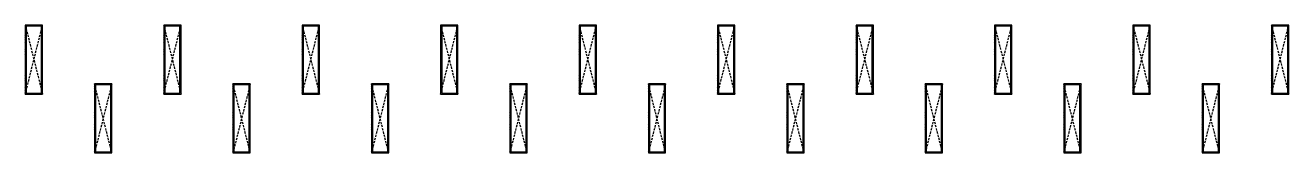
# Model space of a CAD drawing. Header units: millimetres. Extents: x -244126 to 368105, y -173968 to 259060.
# Drawn here: x -198878 to -195228, y 38562 to 38932 of the extents above; entities that cross this region are included whole.
import ezdxf

# ---------------------------------------------------------------- set-up
doc = ezdxf.new("R2010")
doc.units = ezdxf.units.MM
doc.header["$MEASUREMENT"] = 0
doc.linetypes.add('HIDDEN', pattern=[9.525, 6.35, -3.175])
for name, color, linetype in [('000 - H A T C H', 8, 'Continuous'), ('000 - H I D D E N', 7, 'Continuous'), ('000 - WIPEOUT', 250, 'Continuous'), ('002 - STRUCTURAL STEEL', 4, 'Continuous')]:
    doc.layers.add(name, color=color, linetype=linetype)

msp = doc.modelspace()

# ---------------------------------------------------------------- hatches: boundary and pattern name
at = {"layer": '000 - H A T C H'}
h = msp.add_hatch(dxfattribs=at)
h.set_pattern_fill('ANSI32', color=256, scale=0.25, angle=180)
h.set_pattern_definition([(225, (-198853.4418, 38744.857), (1.683798, -1.683798), []), (225, (-198854.5643, 38744.857), (1.683798, -1.683798), [])])
h.paths.add_polyline_path([(-198878.44179, 38932.35689), (-198878.44179, 38732.35689), (-198828.44179, 38732.35689), (-198828.44179, 38932.35689)])
edge = h.paths.add_edge_path(flags=16)
edge.add_line((-198875.44179, 38928.35689), (-198875.44179, 38736.35689))
edge.add_arc((-198874.44179, 38736.35689), 1, 540, 630)
edge.add_line((-198874.44179, 38735.35689), (-198832.44179, 38735.35689))
edge.add_arc((-198832.44179, 38736.35689), 1, 270, 360)
edge.add_line((-198831.44179, 38736.35689), (-198831.44179, 38928.35689))
edge.add_arc((-198832.44179, 38928.35689), 1, 360, 450)
edge.add_line((-198832.44179, 38929.35689), (-198874.44179, 38929.35689))
edge.add_arc((-198874.44179, 38928.35689), 1, 450, 540)
h = msp.add_hatch(dxfattribs=at)
h.set_pattern_fill('ANSI32', color=256, scale=0.25, angle=180)
h.set_pattern_definition([(225, (-198453.4418, 38744.857), (1.683798, -1.683798), []), (225, (-198454.5643, 38744.857), (1.683798, -1.683798), [])])
h.paths.add_polyline_path([(-198478.44179, 38932.35689), (-198478.44179, 38732.35689), (-198428.44179, 38732.35689), (-198428.44179, 38932.35689)])
edge = h.paths.add_edge_path(flags=16)
edge.add_line((-198475.44179, 38928.35689), (-198475.44179, 38736.35689))
edge.add_arc((-198474.44179, 38736.35689), 1, 540, 630)
edge.add_line((-198474.44179, 38735.35689), (-198432.44179, 38735.35689))
edge.add_arc((-198432.44179, 38736.35689), 1, 270, 360)
edge.add_line((-198431.44179, 38736.35689), (-198431.44179, 38928.35689))
edge.add_arc((-198432.44179, 38928.35689), 1, 360, 450)
edge.add_line((-198432.44179, 38929.35689), (-198474.44179, 38929.35689))
edge.add_arc((-198474.44179, 38928.35689), 1, 450, 540)
h = msp.add_hatch(dxfattribs=at)
h.set_pattern_fill('ANSI32', color=256, scale=0.25, angle=180)
h.set_pattern_definition([(225, (-198053.4418, 38744.857), (1.683798, -1.683798), []), (225, (-198054.5643, 38744.857), (1.683798, -1.683798), [])])
h.paths.add_polyline_path([(-198078.44179, 38932.35689), (-198078.44179, 38732.35689), (-198028.44179, 38732.35689), (-198028.44179, 38932.35689)])
edge = h.paths.add_edge_path(flags=16)
edge.add_line((-198075.44179, 38928.35689), (-198075.44179, 38736.35689))
edge.add_arc((-198074.44179, 38736.35689), 1, 540, 630)
edge.add_line((-198074.44179, 38735.35689), (-198032.44179, 38735.35689))
edge.add_arc((-198032.44179, 38736.35689), 1, 270, 360)
edge.add_line((-198031.44179, 38736.35689), (-198031.44179, 38928.35689))
edge.add_arc((-198032.44179, 38928.35689), 1, 360, 450)
edge.add_line((-198032.44179, 38929.35689), (-198074.44179, 38929.35689))
edge.add_arc((-198074.44179, 38928.35689), 1, 450, 540)
h = msp.add_hatch(dxfattribs=at)
h.set_pattern_fill('ANSI32', color=256, scale=0.25, angle=180)
h.set_pattern_definition([(225, (-197653.4418, 38744.857), (1.683798, -1.683798), []), (225, (-197654.5643, 38744.857), (1.683798, -1.683798), [])])
h.paths.add_polyline_path([(-197678.44179, 38932.35689), (-197678.44179, 38732.35689), (-197628.44179, 38732.35689), (-197628.44179, 38932.35689)])
edge = h.paths.add_edge_path(flags=16)
edge.add_line((-197675.44179, 38928.35689), (-197675.44179, 38736.35689))
edge.add_arc((-197674.44179, 38736.35689), 1, 540, 630)
edge.add_line((-197674.44179, 38735.35689), (-197632.44179, 38735.35689))
edge.add_arc((-197632.44179, 38736.35689), 1, 270, 360)
edge.add_line((-197631.44179, 38736.35689), (-197631.44179, 38928.35689))
edge.add_arc((-197632.44179, 38928.35689), 1, 360, 450)
edge.add_line((-197632.44179, 38929.35689), (-197674.44179, 38929.35689))
edge.add_arc((-197674.44179, 38928.35689), 1, 450, 540)
h = msp.add_hatch(dxfattribs=at)
h.set_pattern_fill('ANSI32', color=256, scale=0.25, angle=180)
h.set_pattern_definition([(225, (-197253.4418, 38744.857), (1.683798, -1.683798), []), (225, (-197254.5643, 38744.857), (1.683798, -1.683798), [])])
h.paths.add_polyline_path([(-197278.44179, 38932.35689), (-197278.44179, 38732.35689), (-197228.44179, 38732.35689), (-197228.44179, 38932.35689)])
edge = h.paths.add_edge_path(flags=16)
edge.add_line((-197275.44179, 38928.35689), (-197275.44179, 38736.35689))
edge.add_arc((-197274.44179, 38736.35689), 1, 540, 630)
edge.add_line((-197274.44179, 38735.35689), (-197232.44179, 38735.35689))
edge.add_arc((-197232.44179, 38736.35689), 1, 270, 360)
edge.add_line((-197231.44179, 38736.35689), (-197231.44179, 38928.35689))
edge.add_arc((-197232.44179, 38928.35689), 1, 360, 450)
edge.add_line((-197232.44179, 38929.35689), (-197274.44179, 38929.35689))
edge.add_arc((-197274.44179, 38928.35689), 1, 450, 540)
h = msp.add_hatch(dxfattribs=at)
h.set_pattern_fill('ANSI32', color=256, scale=0.25, angle=180)
h.set_pattern_definition([(225, (-196853.4418, 38744.857), (1.683798, -1.683798), []), (225, (-196854.5643, 38744.857), (1.683798, -1.683798), [])])
h.paths.add_polyline_path([(-196878.44179, 38932.35689), (-196878.44179, 38732.35689), (-196828.44179, 38732.35689), (-196828.44179, 38932.35689)])
edge = h.paths.add_edge_path(flags=16)
edge.add_line((-196875.44179, 38928.35689), (-196875.44179, 38736.35689))
edge.add_arc((-196874.44179, 38736.35689), 1, 540, 630)
edge.add_line((-196874.44179, 38735.35689), (-196832.44179, 38735.35689))
edge.add_arc((-196832.44179, 38736.35689), 1, 270, 360)
edge.add_line((-196831.44179, 38736.35689), (-196831.44179, 38928.35689))
edge.add_arc((-196832.44179, 38928.35689), 1, 360, 450)
edge.add_line((-196832.44179, 38929.35689), (-196874.44179, 38929.35689))
edge.add_arc((-196874.44179, 38928.35689), 1, 450, 540)
h = msp.add_hatch(dxfattribs=at)
h.set_pattern_fill('ANSI32', color=256, scale=0.25, angle=180)
h.set_pattern_definition([(225, (-196453.4418, 38744.857), (1.683798, -1.683798), []), (225, (-196454.5643, 38744.857), (1.683798, -1.683798), [])])
h.paths.add_polyline_path([(-196478.44179, 38932.35689), (-196478.44179, 38732.35689), (-196428.44179, 38732.35689), (-196428.44179, 38932.35689)])
edge = h.paths.add_edge_path(flags=16)
edge.add_line((-196475.44179, 38928.35689), (-196475.44179, 38736.35689))
edge.add_arc((-196474.44179, 38736.35689), 1, 540, 630)
edge.add_line((-196474.44179, 38735.35689), (-196432.44179, 38735.35689))
edge.add_arc((-196432.44179, 38736.35689), 1, 270, 360)
edge.add_line((-196431.44179, 38736.35689), (-196431.44179, 38928.35689))
edge.add_arc((-196432.44179, 38928.35689), 1, 360, 450)
edge.add_line((-196432.44179, 38929.35689), (-196474.44179, 38929.35689))
edge.add_arc((-196474.44179, 38928.35689), 1, 450, 540)
h = msp.add_hatch(dxfattribs=at)
h.set_pattern_fill('ANSI32', color=256, scale=0.25, angle=180)
h.set_pattern_definition([(225, (-196053.4418, 38744.857), (1.683798, -1.683798), []), (225, (-196054.5643, 38744.857), (1.683798, -1.683798), [])])
h.paths.add_polyline_path([(-196078.44179, 38932.35689), (-196078.44179, 38732.35689), (-196028.44179, 38732.35689), (-196028.44179, 38932.35689)])
edge = h.paths.add_edge_path(flags=16)
edge.add_line((-196075.44179, 38928.35689), (-196075.44179, 38736.35689))
edge.add_arc((-196074.44179, 38736.35689), 1, 540, 630)
edge.add_line((-196074.44179, 38735.35689), (-196032.44179, 38735.35689))
edge.add_arc((-196032.44179, 38736.35689), 1, 270, 360)
edge.add_line((-196031.44179, 38736.35689), (-196031.44179, 38928.35689))
edge.add_arc((-196032.44179, 38928.35689), 1, 360, 450)
edge.add_line((-196032.44179, 38929.35689), (-196074.44179, 38929.35689))
edge.add_arc((-196074.44179, 38928.35689), 1, 450, 540)
h = msp.add_hatch(dxfattribs=at)
h.set_pattern_fill('ANSI32', color=256, scale=0.25, angle=180)
h.set_pattern_definition([(225, (-195653.4418, 38744.857), (1.683798, -1.683798), []), (225, (-195654.5643, 38744.857), (1.683798, -1.683798), [])])
h.paths.add_polyline_path([(-195678.44179, 38932.35689), (-195678.44179, 38732.35689), (-195628.44179, 38732.35689), (-195628.44179, 38932.35689)])
edge = h.paths.add_edge_path(flags=16)
edge.add_line((-195675.44179, 38928.35689), (-195675.44179, 38736.35689))
edge.add_arc((-195674.44179, 38736.35689), 1, 540, 630)
edge.add_line((-195674.44179, 38735.35689), (-195632.44179, 38735.35689))
edge.add_arc((-195632.44179, 38736.35689), 1, 270, 360)
edge.add_line((-195631.44179, 38736.35689), (-195631.44179, 38928.35689))
edge.add_arc((-195632.44179, 38928.35689), 1, 360, 450)
edge.add_line((-195632.44179, 38929.35689), (-195674.44179, 38929.35689))
edge.add_arc((-195674.44179, 38928.35689), 1, 450, 540)
h = msp.add_hatch(dxfattribs=at)
h.set_pattern_fill('ANSI32', color=256, scale=0.25, angle=180)
h.set_pattern_definition([(225, (-195253.4418, 38744.857), (1.683798, -1.683798), []), (225, (-195254.5643, 38744.857), (1.683798, -1.683798), [])])
h.paths.add_polyline_path([(-195278.44179, 38932.35689), (-195278.44179, 38732.35689), (-195228.44179, 38732.35689), (-195228.44179, 38932.35689)])
edge = h.paths.add_edge_path(flags=16)
edge.add_line((-195275.44179, 38928.35689), (-195275.44179, 38736.35689))
edge.add_arc((-195274.44179, 38736.35689), 1, 540, 630)
edge.add_line((-195274.44179, 38735.35689), (-195232.44179, 38735.35689))
edge.add_arc((-195232.44179, 38736.35689), 1, 270, 360)
edge.add_line((-195231.44179, 38736.35689), (-195231.44179, 38928.35689))
edge.add_arc((-195232.44179, 38928.35689), 1, 360, 450)
edge.add_line((-195232.44179, 38929.35689), (-195274.44179, 38929.35689))
edge.add_arc((-195274.44179, 38928.35689), 1, 450, 540)
h = msp.add_hatch(dxfattribs=at)
h.set_pattern_fill('ANSI32', color=256, scale=0.25)
h.set_pattern_definition([(45, (-198653.4418, 38749.857), (-1.683798, 1.683798), []), (45, (-198652.3193, 38749.857), (-1.683798, 1.683798), [])])
h.paths.add_polyline_path([(-198628.44179, 38562.35689), (-198628.44179, 38762.35689), (-198678.44179, 38762.35689), (-198678.44179, 38562.35689)])
edge = h.paths.add_edge_path(flags=16)
edge.add_line((-198631.44179, 38566.35689), (-198631.44179, 38758.35689))
edge.add_arc((-198632.44179, 38758.35689), 1, 360, 450)
edge.add_line((-198632.44179, 38759.35689), (-198674.44179, 38759.35689))
edge.add_arc((-198674.44179, 38758.35689), 1, 90, 180)
edge.add_line((-198675.44179, 38758.35689), (-198675.44179, 38566.35689))
edge.add_arc((-198674.44179, 38566.35689), 1, 180, 270)
edge.add_line((-198674.44179, 38565.35689), (-198632.44179, 38565.35689))
edge.add_arc((-198632.44179, 38566.35689), 1, 270, 360)
h = msp.add_hatch(dxfattribs=at)
h.set_pattern_fill('ANSI32', color=256, scale=0.25)
h.set_pattern_definition([(45, (-198253.4418, 38749.857), (-1.683798, 1.683798), []), (45, (-198252.3193, 38749.857), (-1.683798, 1.683798), [])])
h.paths.add_polyline_path([(-198228.44179, 38562.35689), (-198228.44179, 38762.35689), (-198278.44179, 38762.35689), (-198278.44179, 38562.35689)])
edge = h.paths.add_edge_path(flags=16)
edge.add_line((-198231.44179, 38566.35689), (-198231.44179, 38758.35689))
edge.add_arc((-198232.44179, 38758.35689), 1, 360, 450)
edge.add_line((-198232.44179, 38759.35689), (-198274.44179, 38759.35689))
edge.add_arc((-198274.44179, 38758.35689), 1, 90, 180)
edge.add_line((-198275.44179, 38758.35689), (-198275.44179, 38566.35689))
edge.add_arc((-198274.44179, 38566.35689), 1, 180, 270)
edge.add_line((-198274.44179, 38565.35689), (-198232.44179, 38565.35689))
edge.add_arc((-198232.44179, 38566.35689), 1, 270, 360)
h = msp.add_hatch(dxfattribs=at)
h.set_pattern_fill('ANSI32', color=256, scale=0.25)
h.set_pattern_definition([(45, (-197853.4418, 38749.857), (-1.683798, 1.683798), []), (45, (-197852.3193, 38749.857), (-1.683798, 1.683798), [])])
h.paths.add_polyline_path([(-197828.44179, 38562.35689), (-197828.44179, 38762.35689), (-197878.44179, 38762.35689), (-197878.44179, 38562.35689)])
edge = h.paths.add_edge_path(flags=16)
edge.add_line((-197831.44179, 38566.35689), (-197831.44179, 38758.35689))
edge.add_arc((-197832.44179, 38758.35689), 1, 360, 450)
edge.add_line((-197832.44179, 38759.35689), (-197874.44179, 38759.35689))
edge.add_arc((-197874.44179, 38758.35689), 1, 90, 180)
edge.add_line((-197875.44179, 38758.35689), (-197875.44179, 38566.35689))
edge.add_arc((-197874.44179, 38566.35689), 1, 180, 270)
edge.add_line((-197874.44179, 38565.35689), (-197832.44179, 38565.35689))
edge.add_arc((-197832.44179, 38566.35689), 1, 270, 360)
h = msp.add_hatch(dxfattribs=at)
h.set_pattern_fill('ANSI32', color=256, scale=0.25)
h.set_pattern_definition([(45, (-197453.4418, 38749.857), (-1.683798, 1.683798), []), (45, (-197452.3193, 38749.857), (-1.683798, 1.683798), [])])
h.paths.add_polyline_path([(-197428.44179, 38562.35689), (-197428.44179, 38762.35689), (-197478.44179, 38762.35689), (-197478.44179, 38562.35689)])
edge = h.paths.add_edge_path(flags=16)
edge.add_line((-197431.44179, 38566.35689), (-197431.44179, 38758.35689))
edge.add_arc((-197432.44179, 38758.35689), 1, 360, 450)
edge.add_line((-197432.44179, 38759.35689), (-197474.44179, 38759.35689))
edge.add_arc((-197474.44179, 38758.35689), 1, 90, 180)
edge.add_line((-197475.44179, 38758.35689), (-197475.44179, 38566.35689))
edge.add_arc((-197474.44179, 38566.35689), 1, 180, 270)
edge.add_line((-197474.44179, 38565.35689), (-197432.44179, 38565.35689))
edge.add_arc((-197432.44179, 38566.35689), 1, 270, 360)
h = msp.add_hatch(dxfattribs=at)
h.set_pattern_fill('ANSI32', color=256, scale=0.25)
h.set_pattern_definition([(45, (-197053.4418, 38749.857), (-1.683798, 1.683798), []), (45, (-197052.3193, 38749.857), (-1.683798, 1.683798), [])])
h.paths.add_polyline_path([(-197028.44179, 38562.35689), (-197028.44179, 38762.35689), (-197078.44179, 38762.35689), (-197078.44179, 38562.35689)])
edge = h.paths.add_edge_path(flags=16)
edge.add_line((-197031.44179, 38566.35689), (-197031.44179, 38758.35689))
edge.add_arc((-197032.44179, 38758.35689), 1, 360, 450)
edge.add_line((-197032.44179, 38759.35689), (-197074.44179, 38759.35689))
edge.add_arc((-197074.44179, 38758.35689), 1, 90, 180)
edge.add_line((-197075.44179, 38758.35689), (-197075.44179, 38566.35689))
edge.add_arc((-197074.44179, 38566.35689), 1, 180, 270)
edge.add_line((-197074.44179, 38565.35689), (-197032.44179, 38565.35689))
edge.add_arc((-197032.44179, 38566.35689), 1, 270, 360)
h = msp.add_hatch(dxfattribs=at)
h.set_pattern_fill('ANSI32', color=256, scale=0.25)
h.set_pattern_definition([(45, (-196653.4418, 38749.857), (-1.683798, 1.683798), []), (45, (-196652.3193, 38749.857), (-1.683798, 1.683798), [])])
h.paths.add_polyline_path([(-196628.44179, 38562.35689), (-196628.44179, 38762.35689), (-196678.44179, 38762.35689), (-196678.44179, 38562.35689)])
edge = h.paths.add_edge_path(flags=16)
edge.add_line((-196631.44179, 38566.35689), (-196631.44179, 38758.35689))
edge.add_arc((-196632.44179, 38758.35689), 1, 360, 450)
edge.add_line((-196632.44179, 38759.35689), (-196674.44179, 38759.35689))
edge.add_arc((-196674.44179, 38758.35689), 1, 90, 180)
edge.add_line((-196675.44179, 38758.35689), (-196675.44179, 38566.35689))
edge.add_arc((-196674.44179, 38566.35689), 1, 180, 270)
edge.add_line((-196674.44179, 38565.35689), (-196632.44179, 38565.35689))
edge.add_arc((-196632.44179, 38566.35689), 1, 270, 360)
h = msp.add_hatch(dxfattribs=at)
h.set_pattern_fill('ANSI32', color=256, scale=0.25)
h.set_pattern_definition([(45, (-196253.4418, 38749.857), (-1.683798, 1.683798), []), (45, (-196252.3193, 38749.857), (-1.683798, 1.683798), [])])
h.paths.add_polyline_path([(-196228.44179, 38562.35689), (-196228.44179, 38762.35689), (-196278.44179, 38762.35689), (-196278.44179, 38562.35689)])
edge = h.paths.add_edge_path(flags=16)
edge.add_line((-196231.44179, 38566.35689), (-196231.44179, 38758.35689))
edge.add_arc((-196232.44179, 38758.35689), 1, 360, 450)
edge.add_line((-196232.44179, 38759.35689), (-196274.44179, 38759.35689))
edge.add_arc((-196274.44179, 38758.35689), 1, 90, 180)
edge.add_line((-196275.44179, 38758.35689), (-196275.44179, 38566.35689))
edge.add_arc((-196274.44179, 38566.35689), 1, 180, 270)
edge.add_line((-196274.44179, 38565.35689), (-196232.44179, 38565.35689))
edge.add_arc((-196232.44179, 38566.35689), 1, 270, 360)
h = msp.add_hatch(dxfattribs=at)
h.set_pattern_fill('ANSI32', color=256, scale=0.25)
h.set_pattern_definition([(45, (-195853.4418, 38749.857), (-1.683798, 1.683798), []), (45, (-195852.3193, 38749.857), (-1.683798, 1.683798), [])])
h.paths.add_polyline_path([(-195828.44179, 38562.35689), (-195828.44179, 38762.35689), (-195878.44179, 38762.35689), (-195878.44179, 38562.35689)])
edge = h.paths.add_edge_path(flags=16)
edge.add_line((-195831.44179, 38566.35689), (-195831.44179, 38758.35689))
edge.add_arc((-195832.44179, 38758.35689), 1, 360, 450)
edge.add_line((-195832.44179, 38759.35689), (-195874.44179, 38759.35689))
edge.add_arc((-195874.44179, 38758.35689), 1, 90, 180)
edge.add_line((-195875.44179, 38758.35689), (-195875.44179, 38566.35689))
edge.add_arc((-195874.44179, 38566.35689), 1, 180, 270)
edge.add_line((-195874.44179, 38565.35689), (-195832.44179, 38565.35689))
edge.add_arc((-195832.44179, 38566.35689), 1, 270, 360)
h = msp.add_hatch(dxfattribs=at)
h.set_pattern_fill('ANSI32', color=256, scale=0.25)
h.set_pattern_definition([(45, (-195453.4418, 38749.857), (-1.683798, 1.683798), []), (45, (-195452.3193, 38749.857), (-1.683798, 1.683798), [])])
h.paths.add_polyline_path([(-195428.44179, 38562.35689), (-195428.44179, 38762.35689), (-195478.44179, 38762.35689), (-195478.44179, 38562.35689)])
edge = h.paths.add_edge_path(flags=16)
edge.add_line((-195431.44179, 38566.35689), (-195431.44179, 38758.35689))
edge.add_arc((-195432.44179, 38758.35689), 1, 360, 450)
edge.add_line((-195432.44179, 38759.35689), (-195474.44179, 38759.35689))
edge.add_arc((-195474.44179, 38758.35689), 1, 90, 180)
edge.add_line((-195475.44179, 38758.35689), (-195475.44179, 38566.35689))
edge.add_arc((-195474.44179, 38566.35689), 1, 180, 270)
edge.add_line((-195474.44179, 38565.35689), (-195432.44179, 38565.35689))
edge.add_arc((-195432.44179, 38566.35689), 1, 270, 360)

# ---------------------------------------------------------------- next in the draw order: wipeouts: each hides what was drawn before it
at = {"color": 250}
for points in [[(-198878.44179, 38932.35689), (-198878.44179, 38732.35689), (-198828.44179, 38732.35689), (-198828.44179, 38932.35689)], [(-198478.44179, 38932.35689), (-198478.44179, 38732.35689), (-198428.44179, 38732.35689), (-198428.44179, 38932.35689)], [(-198078.44179, 38932.35689), (-198078.44179, 38732.35689), (-198028.44179, 38732.35689), (-198028.44179, 38932.35689)], [(-197678.44179, 38932.35689), (-197678.44179, 38732.35689), (-197628.44179, 38732.35689), (-197628.44179, 38932.35689)], [(-197278.44179, 38932.35689), (-197278.44179, 38732.35689), (-197228.44179, 38732.35689), (-197228.44179, 38932.35689)], [(-196878.44179, 38932.35689), (-196878.44179, 38732.35689), (-196828.44179, 38732.35689), (-196828.44179, 38932.35689)], [(-196478.44179, 38932.35689), (-196478.44179, 38732.35689), (-196428.44179, 38732.35689), (-196428.44179, 38932.35689)], [(-196078.44179, 38932.35689), (-196078.44179, 38732.35689), (-196028.44179, 38732.35689), (-196028.44179, 38932.35689)], [(-195678.44179, 38932.35689), (-195678.44179, 38732.35689), (-195628.44179, 38732.35689), (-195628.44179, 38932.35689)], [(-195278.44179, 38932.35689), (-195278.44179, 38732.35689), (-195228.44179, 38732.35689), (-195228.44179, 38932.35689)], [(-198628.44179, 38562.35689), (-198628.44179, 38762.35689), (-198678.44179, 38762.35689), (-198678.44179, 38562.35689)], [(-198228.44179, 38562.35689), (-198228.44179, 38762.35689), (-198278.44179, 38762.35689), (-198278.44179, 38562.35689)], [(-197828.44179, 38562.35689), (-197828.44179, 38762.35689), (-197878.44179, 38762.35689), (-197878.44179, 38562.35689)], [(-197428.44179, 38562.35689), (-197428.44179, 38762.35689), (-197478.44179, 38762.35689), (-197478.44179, 38562.35689)], [(-197028.44179, 38562.35689), (-197028.44179, 38762.35689), (-197078.44179, 38762.35689), (-197078.44179, 38562.35689)], [(-196628.44179, 38562.35689), (-196628.44179, 38762.35689), (-196678.44179, 38762.35689), (-196678.44179, 38562.35689)], [(-196228.44179, 38562.35689), (-196228.44179, 38762.35689), (-196278.44179, 38762.35689), (-196278.44179, 38562.35689)], [(-195828.44179, 38562.35689), (-195828.44179, 38762.35689), (-195878.44179, 38762.35689), (-195878.44179, 38562.35689)], [(-195428.44179, 38562.35689), (-195428.44179, 38762.35689), (-195478.44179, 38762.35689), (-195478.44179, 38562.35689)]]:
    msp.add_wipeout(points, dxfattribs=at).dxf.layer = '000 - WIPEOUT'

# ---------------------------------------------------------------- next in the draw order: linework, layer by layer
at = {"layer": '000 - H I D D E N', "color": 8, "linetype": 'HIDDEN'}
for p, q in [((-198878.44179, 38932.35689), (-198828.44179, 38732.35689)), ((-198878.44179, 38732.35689), (-198828.44179, 38932.35689)), ((-198478.44179, 38932.35689), (-198428.44179, 38732.35689)), ((-198478.44179, 38732.35689), (-198428.44179, 38932.35689)), ((-198078.44179, 38932.35689), (-198028.44179, 38732.35689)), ((-198078.44179, 38732.35689), (-198028.44179, 38932.35689)), ((-197678.44179, 38932.35689), (-197628.44179, 38732.35689)), ((-197678.44179, 38732.35689), (-197628.44179, 38932.35689)), ((-197278.44179, 38932.35689), (-197228.44179, 38732.35689)), ((-197278.44179, 38732.35689), (-197228.44179, 38932.35689)), ((-196878.44179, 38932.35689), (-196828.44179, 38732.35689)), ((-196878.44179, 38732.35689), (-196828.44179, 38932.35689)), ((-196478.44179, 38932.35689), (-196428.44179, 38732.35689)), ((-196478.44179, 38732.35689), (-196428.44179, 38932.35689)), ((-196078.44179, 38932.35689), (-196028.44179, 38732.35689)), ((-196078.44179, 38732.35689), (-196028.44179, 38932.35689)), ((-195678.44179, 38932.35689), (-195628.44179, 38732.35689)), ((-195678.44179, 38732.35689), (-195628.44179, 38932.35689)), ((-195278.44179, 38932.35689), (-195228.44179, 38732.35689)), ((-195278.44179, 38732.35689), (-195228.44179, 38932.35689)), ((-198628.44179, 38562.35689), (-198678.44179, 38762.35689)), ((-198628.44179, 38762.35689), (-198678.44179, 38562.35689)), ((-198228.44179, 38562.35689), (-198278.44179, 38762.35689)), ((-198228.44179, 38762.35689), (-198278.44179, 38562.35689)), ((-197828.44179, 38562.35689), (-197878.44179, 38762.35689)), ((-197828.44179, 38762.35689), (-197878.44179, 38562.35689)), ((-197428.44179, 38562.35689), (-197478.44179, 38762.35689)), ((-197428.44179, 38762.35689), (-197478.44179, 38562.35689)), ((-197028.44179, 38562.35689), (-197078.44179, 38762.35689)), ((-197028.44179, 38762.35689), (-197078.44179, 38562.35689)), ((-196628.44179, 38562.35689), (-196678.44179, 38762.35689)), ((-196628.44179, 38762.35689), (-196678.44179, 38562.35689)), ((-196228.44179, 38562.35689), (-196278.44179, 38762.35689)), ((-196228.44179, 38762.35689), (-196278.44179, 38562.35689)), ((-195828.44179, 38562.35689), (-195878.44179, 38762.35689)), ((-195828.44179, 38762.35689), (-195878.44179, 38562.35689)), ((-195428.44179, 38562.35689), (-195478.44179, 38762.35689)), ((-195428.44179, 38762.35689), (-195478.44179, 38562.35689))]:
    msp.add_line(p, q, dxfattribs=at)
at = {"layer": '002 - STRUCTURAL STEEL', "color": 0}
for points in [[(-198878.44179, 38932.35689), (-198878.44179, 38732.35689), (-198828.44179, 38732.35689), (-198828.44179, 38932.35689)], [(-198478.44179, 38932.35689), (-198478.44179, 38732.35689), (-198428.44179, 38732.35689), (-198428.44179, 38932.35689)], [(-198078.44179, 38932.35689), (-198078.44179, 38732.35689), (-198028.44179, 38732.35689), (-198028.44179, 38932.35689)], [(-197678.44179, 38932.35689), (-197678.44179, 38732.35689), (-197628.44179, 38732.35689), (-197628.44179, 38932.35689)], [(-197278.44179, 38932.35689), (-197278.44179, 38732.35689), (-197228.44179, 38732.35689), (-197228.44179, 38932.35689)], [(-196878.44179, 38932.35689), (-196878.44179, 38732.35689), (-196828.44179, 38732.35689), (-196828.44179, 38932.35689)], [(-196478.44179, 38932.35689), (-196478.44179, 38732.35689), (-196428.44179, 38732.35689), (-196428.44179, 38932.35689)], [(-196078.44179, 38932.35689), (-196078.44179, 38732.35689), (-196028.44179, 38732.35689), (-196028.44179, 38932.35689)], [(-195678.44179, 38932.35689), (-195678.44179, 38732.35689), (-195628.44179, 38732.35689), (-195628.44179, 38932.35689)], [(-195278.44179, 38932.35689), (-195278.44179, 38732.35689), (-195228.44179, 38732.35689), (-195228.44179, 38932.35689)], [(-198628.44179, 38562.35689), (-198628.44179, 38762.35689), (-198678.44179, 38762.35689), (-198678.44179, 38562.35689)], [(-198228.44179, 38562.35689), (-198228.44179, 38762.35689), (-198278.44179, 38762.35689), (-198278.44179, 38562.35689)], [(-197828.44179, 38562.35689), (-197828.44179, 38762.35689), (-197878.44179, 38762.35689), (-197878.44179, 38562.35689)], [(-197428.44179, 38562.35689), (-197428.44179, 38762.35689), (-197478.44179, 38762.35689), (-197478.44179, 38562.35689)], [(-197028.44179, 38562.35689), (-197028.44179, 38762.35689), (-197078.44179, 38762.35689), (-197078.44179, 38562.35689)], [(-196628.44179, 38562.35689), (-196628.44179, 38762.35689), (-196678.44179, 38762.35689), (-196678.44179, 38562.35689)], [(-196228.44179, 38562.35689), (-196228.44179, 38762.35689), (-196278.44179, 38762.35689), (-196278.44179, 38562.35689)], [(-195828.44179, 38562.35689), (-195828.44179, 38762.35689), (-195878.44179, 38762.35689), (-195878.44179, 38562.35689)], [(-195428.44179, 38562.35689), (-195428.44179, 38762.35689), (-195478.44179, 38762.35689), (-195478.44179, 38562.35689)]]:
    msp.add_lwpolyline(points, close=True, dxfattribs=at)
for points in [[(-198875.44179, 38928.35689), (-198875.44179, 38736.35689, 0.4142135624), (-198874.44179, 38735.35689), (-198832.44179, 38735.35689, 0.4142135624), (-198831.44179, 38736.35689), (-198831.44179, 38928.35689, 0.4142135624), (-198832.44179, 38929.35689), (-198874.44179, 38929.35689, 0.4142135624)], [(-198475.44179, 38928.35689), (-198475.44179, 38736.35689, 0.4142135624), (-198474.44179, 38735.35689), (-198432.44179, 38735.35689, 0.4142135624), (-198431.44179, 38736.35689), (-198431.44179, 38928.35689, 0.4142135624), (-198432.44179, 38929.35689), (-198474.44179, 38929.35689, 0.4142135624)], [(-198075.44179, 38928.35689), (-198075.44179, 38736.35689, 0.4142135624), (-198074.44179, 38735.35689), (-198032.44179, 38735.35689, 0.4142135624), (-198031.44179, 38736.35689), (-198031.44179, 38928.35689, 0.4142135624), (-198032.44179, 38929.35689), (-198074.44179, 38929.35689, 0.4142135624)], [(-197675.44179, 38928.35689), (-197675.44179, 38736.35689, 0.4142135624), (-197674.44179, 38735.35689), (-197632.44179, 38735.35689, 0.4142135624), (-197631.44179, 38736.35689), (-197631.44179, 38928.35689, 0.4142135624), (-197632.44179, 38929.35689), (-197674.44179, 38929.35689, 0.4142135624)], [(-197275.44179, 38928.35689), (-197275.44179, 38736.35689, 0.4142135624), (-197274.44179, 38735.35689), (-197232.44179, 38735.35689, 0.4142135624), (-197231.44179, 38736.35689), (-197231.44179, 38928.35689, 0.4142135624), (-197232.44179, 38929.35689), (-197274.44179, 38929.35689, 0.4142135624)], [(-196875.44179, 38928.35689), (-196875.44179, 38736.35689, 0.4142135624), (-196874.44179, 38735.35689), (-196832.44179, 38735.35689, 0.4142135624), (-196831.44179, 38736.35689), (-196831.44179, 38928.35689, 0.4142135624), (-196832.44179, 38929.35689), (-196874.44179, 38929.35689, 0.4142135624)], [(-196475.44179, 38928.35689), (-196475.44179, 38736.35689, 0.4142135624), (-196474.44179, 38735.35689), (-196432.44179, 38735.35689, 0.4142135624), (-196431.44179, 38736.35689), (-196431.44179, 38928.35689, 0.4142135624), (-196432.44179, 38929.35689), (-196474.44179, 38929.35689, 0.4142135624)], [(-196075.44179, 38928.35689), (-196075.44179, 38736.35689, 0.4142135624), (-196074.44179, 38735.35689), (-196032.44179, 38735.35689, 0.4142135624), (-196031.44179, 38736.35689), (-196031.44179, 38928.35689, 0.4142135624), (-196032.44179, 38929.35689), (-196074.44179, 38929.35689, 0.4142135624)], [(-195675.44179, 38928.35689), (-195675.44179, 38736.35689, 0.4142135624), (-195674.44179, 38735.35689), (-195632.44179, 38735.35689, 0.4142135624), (-195631.44179, 38736.35689), (-195631.44179, 38928.35689, 0.4142135624), (-195632.44179, 38929.35689), (-195674.44179, 38929.35689, 0.4142135624)], [(-195275.44179, 38928.35689), (-195275.44179, 38736.35689, 0.4142135624), (-195274.44179, 38735.35689), (-195232.44179, 38735.35689, 0.4142135624), (-195231.44179, 38736.35689), (-195231.44179, 38928.35689, 0.4142135624), (-195232.44179, 38929.35689), (-195274.44179, 38929.35689, 0.4142135624)], [(-198631.44179, 38566.35689), (-198631.44179, 38758.35689, 0.4142135624), (-198632.44179, 38759.35689), (-198674.44179, 38759.35689, 0.4142135624), (-198675.44179, 38758.35689), (-198675.44179, 38566.35689, 0.4142135624), (-198674.44179, 38565.35689), (-198632.44179, 38565.35689, 0.4142135624)], [(-198231.44179, 38566.35689), (-198231.44179, 38758.35689, 0.4142135624), (-198232.44179, 38759.35689), (-198274.44179, 38759.35689, 0.4142135624), (-198275.44179, 38758.35689), (-198275.44179, 38566.35689, 0.4142135624), (-198274.44179, 38565.35689), (-198232.44179, 38565.35689, 0.4142135624)], [(-197831.44179, 38566.35689), (-197831.44179, 38758.35689, 0.4142135624), (-197832.44179, 38759.35689), (-197874.44179, 38759.35689, 0.4142135624), (-197875.44179, 38758.35689), (-197875.44179, 38566.35689, 0.4142135624), (-197874.44179, 38565.35689), (-197832.44179, 38565.35689, 0.4142135624)], [(-197431.44179, 38566.35689), (-197431.44179, 38758.35689, 0.4142135624), (-197432.44179, 38759.35689), (-197474.44179, 38759.35689, 0.4142135624), (-197475.44179, 38758.35689), (-197475.44179, 38566.35689, 0.4142135624), (-197474.44179, 38565.35689), (-197432.44179, 38565.35689, 0.4142135624)], [(-197031.44179, 38566.35689), (-197031.44179, 38758.35689, 0.4142135624), (-197032.44179, 38759.35689), (-197074.44179, 38759.35689, 0.4142135624), (-197075.44179, 38758.35689), (-197075.44179, 38566.35689, 0.4142135624), (-197074.44179, 38565.35689), (-197032.44179, 38565.35689, 0.4142135624)], [(-196631.44179, 38566.35689), (-196631.44179, 38758.35689, 0.4142135624), (-196632.44179, 38759.35689), (-196674.44179, 38759.35689, 0.4142135624), (-196675.44179, 38758.35689), (-196675.44179, 38566.35689, 0.4142135624), (-196674.44179, 38565.35689), (-196632.44179, 38565.35689, 0.4142135624)], [(-196231.44179, 38566.35689), (-196231.44179, 38758.35689, 0.4142135624), (-196232.44179, 38759.35689), (-196274.44179, 38759.35689, 0.4142135624), (-196275.44179, 38758.35689), (-196275.44179, 38566.35689, 0.4142135624), (-196274.44179, 38565.35689), (-196232.44179, 38565.35689, 0.4142135624)], [(-195831.44179, 38566.35689), (-195831.44179, 38758.35689, 0.4142135624), (-195832.44179, 38759.35689), (-195874.44179, 38759.35689, 0.4142135624), (-195875.44179, 38758.35689), (-195875.44179, 38566.35689, 0.4142135624), (-195874.44179, 38565.35689), (-195832.44179, 38565.35689, 0.4142135624)], [(-195431.44179, 38566.35689), (-195431.44179, 38758.35689, 0.4142135624), (-195432.44179, 38759.35689), (-195474.44179, 38759.35689, 0.4142135624), (-195475.44179, 38758.35689), (-195475.44179, 38566.35689, 0.4142135624), (-195474.44179, 38565.35689), (-195432.44179, 38565.35689, 0.4142135624)]]:
    msp.add_lwpolyline(points, format="xyb", close=True, dxfattribs=at)
at = {"layer": 'Defpoints', "color": 250}
for points in [[(-198878.44179, 38932.35689), (-198878.44179, 38732.35689), (-198828.44179, 38732.35689), (-198828.44179, 38932.35689)], [(-198478.44179, 38932.35689), (-198478.44179, 38732.35689), (-198428.44179, 38732.35689), (-198428.44179, 38932.35689)], [(-198078.44179, 38932.35689), (-198078.44179, 38732.35689), (-198028.44179, 38732.35689), (-198028.44179, 38932.35689)], [(-197678.44179, 38932.35689), (-197678.44179, 38732.35689), (-197628.44179, 38732.35689), (-197628.44179, 38932.35689)], [(-197278.44179, 38932.35689), (-197278.44179, 38732.35689), (-197228.44179, 38732.35689), (-197228.44179, 38932.35689)], [(-196878.44179, 38932.35689), (-196878.44179, 38732.35689), (-196828.44179, 38732.35689), (-196828.44179, 38932.35689)], [(-196478.44179, 38932.35689), (-196478.44179, 38732.35689), (-196428.44179, 38732.35689), (-196428.44179, 38932.35689)], [(-196078.44179, 38932.35689), (-196078.44179, 38732.35689), (-196028.44179, 38732.35689), (-196028.44179, 38932.35689)], [(-195678.44179, 38932.35689), (-195678.44179, 38732.35689), (-195628.44179, 38732.35689), (-195628.44179, 38932.35689)], [(-195278.44179, 38932.35689), (-195278.44179, 38732.35689), (-195228.44179, 38732.35689), (-195228.44179, 38932.35689)], [(-198628.44179, 38562.35689), (-198628.44179, 38762.35689), (-198678.44179, 38762.35689), (-198678.44179, 38562.35689)], [(-198228.44179, 38562.35689), (-198228.44179, 38762.35689), (-198278.44179, 38762.35689), (-198278.44179, 38562.35689)], [(-197828.44179, 38562.35689), (-197828.44179, 38762.35689), (-197878.44179, 38762.35689), (-197878.44179, 38562.35689)], [(-197428.44179, 38562.35689), (-197428.44179, 38762.35689), (-197478.44179, 38762.35689), (-197478.44179, 38562.35689)], [(-197028.44179, 38562.35689), (-197028.44179, 38762.35689), (-197078.44179, 38762.35689), (-197078.44179, 38562.35689)], [(-196628.44179, 38562.35689), (-196628.44179, 38762.35689), (-196678.44179, 38762.35689), (-196678.44179, 38562.35689)], [(-196228.44179, 38562.35689), (-196228.44179, 38762.35689), (-196278.44179, 38762.35689), (-196278.44179, 38562.35689)], [(-195828.44179, 38562.35689), (-195828.44179, 38762.35689), (-195878.44179, 38762.35689), (-195878.44179, 38562.35689)], [(-195428.44179, 38562.35689), (-195428.44179, 38762.35689), (-195478.44179, 38762.35689), (-195478.44179, 38562.35689)]]:
    msp.add_lwpolyline(points, close=True, dxfattribs=at)

# ---------------------------------------------------------------- next in the draw order: wipeouts: each hides what was drawn before it
at = {"color": 250}
for points in [[(-198878.44179, 38932.35689), (-198878.44179, 38732.35689), (-198828.44179, 38732.35689), (-198828.44179, 38932.35689)], [(-198478.44179, 38932.35689), (-198478.44179, 38732.35689), (-198428.44179, 38732.35689), (-198428.44179, 38932.35689)], [(-198078.44179, 38932.35689), (-198078.44179, 38732.35689), (-198028.44179, 38732.35689), (-198028.44179, 38932.35689)], [(-197678.44179, 38932.35689), (-197678.44179, 38732.35689), (-197628.44179, 38732.35689), (-197628.44179, 38932.35689)], [(-197278.44179, 38932.35689), (-197278.44179, 38732.35689), (-197228.44179, 38732.35689), (-197228.44179, 38932.35689)], [(-196878.44179, 38932.35689), (-196878.44179, 38732.35689), (-196828.44179, 38732.35689), (-196828.44179, 38932.35689)], [(-196478.44179, 38932.35689), (-196478.44179, 38732.35689), (-196428.44179, 38732.35689), (-196428.44179, 38932.35689)], [(-196078.44179, 38932.35689), (-196078.44179, 38732.35689), (-196028.44179, 38732.35689), (-196028.44179, 38932.35689)], [(-195678.44179, 38932.35689), (-195678.44179, 38732.35689), (-195628.44179, 38732.35689), (-195628.44179, 38932.35689)], [(-195278.44179, 38932.35689), (-195278.44179, 38732.35689), (-195228.44179, 38732.35689), (-195228.44179, 38932.35689)], [(-198628.44179, 38562.35689), (-198628.44179, 38762.35689), (-198678.44179, 38762.35689), (-198678.44179, 38562.35689)], [(-198228.44179, 38562.35689), (-198228.44179, 38762.35689), (-198278.44179, 38762.35689), (-198278.44179, 38562.35689)], [(-197828.44179, 38562.35689), (-197828.44179, 38762.35689), (-197878.44179, 38762.35689), (-197878.44179, 38562.35689)], [(-197428.44179, 38562.35689), (-197428.44179, 38762.35689), (-197478.44179, 38762.35689), (-197478.44179, 38562.35689)], [(-197028.44179, 38562.35689), (-197028.44179, 38762.35689), (-197078.44179, 38762.35689), (-197078.44179, 38562.35689)], [(-196628.44179, 38562.35689), (-196628.44179, 38762.35689), (-196678.44179, 38762.35689), (-196678.44179, 38562.35689)], [(-196228.44179, 38562.35689), (-196228.44179, 38762.35689), (-196278.44179, 38762.35689), (-196278.44179, 38562.35689)], [(-195828.44179, 38562.35689), (-195828.44179, 38762.35689), (-195878.44179, 38762.35689), (-195878.44179, 38562.35689)], [(-195428.44179, 38562.35689), (-195428.44179, 38762.35689), (-195478.44179, 38762.35689), (-195478.44179, 38562.35689)]]:
    msp.add_wipeout(points, dxfattribs=at).dxf.layer = '000 - WIPEOUT'

# ---------------------------------------------------------------- next in the draw order: linework, layer by layer
at = {"layer": '000 - H I D D E N', "color": 8, "linetype": 'HIDDEN'}
for p, q in [((-198878.44179, 38932.35689), (-198828.44179, 38732.35689)), ((-198878.44179, 38732.35689), (-198828.44179, 38932.35689)), ((-198478.44179, 38932.35689), (-198428.44179, 38732.35689)), ((-198478.44179, 38732.35689), (-198428.44179, 38932.35689)), ((-198078.44179, 38932.35689), (-198028.44179, 38732.35689)), ((-198078.44179, 38732.35689), (-198028.44179, 38932.35689)), ((-197678.44179, 38932.35689), (-197628.44179, 38732.35689)), ((-197678.44179, 38732.35689), (-197628.44179, 38932.35689)), ((-197278.44179, 38932.35689), (-197228.44179, 38732.35689)), ((-197278.44179, 38732.35689), (-197228.44179, 38932.35689)), ((-196878.44179, 38932.35689), (-196828.44179, 38732.35689)), ((-196878.44179, 38732.35689), (-196828.44179, 38932.35689)), ((-196478.44179, 38932.35689), (-196428.44179, 38732.35689)), ((-196478.44179, 38732.35689), (-196428.44179, 38932.35689)), ((-196078.44179, 38932.35689), (-196028.44179, 38732.35689)), ((-196078.44179, 38732.35689), (-196028.44179, 38932.35689)), ((-195678.44179, 38932.35689), (-195628.44179, 38732.35689)), ((-195678.44179, 38732.35689), (-195628.44179, 38932.35689)), ((-195278.44179, 38932.35689), (-195228.44179, 38732.35689)), ((-195278.44179, 38732.35689), (-195228.44179, 38932.35689)), ((-198628.44179, 38562.35689), (-198678.44179, 38762.35689)), ((-198628.44179, 38762.35689), (-198678.44179, 38562.35689)), ((-198228.44179, 38562.35689), (-198278.44179, 38762.35689)), ((-198228.44179, 38762.35689), (-198278.44179, 38562.35689)), ((-197828.44179, 38562.35689), (-197878.44179, 38762.35689)), ((-197828.44179, 38762.35689), (-197878.44179, 38562.35689)), ((-197428.44179, 38562.35689), (-197478.44179, 38762.35689)), ((-197428.44179, 38762.35689), (-197478.44179, 38562.35689)), ((-197028.44179, 38562.35689), (-197078.44179, 38762.35689)), ((-197028.44179, 38762.35689), (-197078.44179, 38562.35689)), ((-196628.44179, 38562.35689), (-196678.44179, 38762.35689)), ((-196628.44179, 38762.35689), (-196678.44179, 38562.35689)), ((-196228.44179, 38562.35689), (-196278.44179, 38762.35689)), ((-196228.44179, 38762.35689), (-196278.44179, 38562.35689)), ((-195828.44179, 38562.35689), (-195878.44179, 38762.35689)), ((-195828.44179, 38762.35689), (-195878.44179, 38562.35689)), ((-195428.44179, 38562.35689), (-195478.44179, 38762.35689)), ((-195428.44179, 38762.35689), (-195478.44179, 38562.35689))]:
    msp.add_line(p, q, dxfattribs=at)
at = {"layer": '002 - STRUCTURAL STEEL', "color": 0}
for points in [[(-198878.44179, 38932.35689), (-198878.44179, 38732.35689), (-198828.44179, 38732.35689), (-198828.44179, 38932.35689)], [(-198478.44179, 38932.35689), (-198478.44179, 38732.35689), (-198428.44179, 38732.35689), (-198428.44179, 38932.35689)], [(-198078.44179, 38932.35689), (-198078.44179, 38732.35689), (-198028.44179, 38732.35689), (-198028.44179, 38932.35689)], [(-197678.44179, 38932.35689), (-197678.44179, 38732.35689), (-197628.44179, 38732.35689), (-197628.44179, 38932.35689)], [(-197278.44179, 38932.35689), (-197278.44179, 38732.35689), (-197228.44179, 38732.35689), (-197228.44179, 38932.35689)], [(-196878.44179, 38932.35689), (-196878.44179, 38732.35689), (-196828.44179, 38732.35689), (-196828.44179, 38932.35689)], [(-196478.44179, 38932.35689), (-196478.44179, 38732.35689), (-196428.44179, 38732.35689), (-196428.44179, 38932.35689)], [(-196078.44179, 38932.35689), (-196078.44179, 38732.35689), (-196028.44179, 38732.35689), (-196028.44179, 38932.35689)], [(-195678.44179, 38932.35689), (-195678.44179, 38732.35689), (-195628.44179, 38732.35689), (-195628.44179, 38932.35689)], [(-195278.44179, 38932.35689), (-195278.44179, 38732.35689), (-195228.44179, 38732.35689), (-195228.44179, 38932.35689)], [(-198628.44179, 38562.35689), (-198628.44179, 38762.35689), (-198678.44179, 38762.35689), (-198678.44179, 38562.35689)], [(-198228.44179, 38562.35689), (-198228.44179, 38762.35689), (-198278.44179, 38762.35689), (-198278.44179, 38562.35689)], [(-197828.44179, 38562.35689), (-197828.44179, 38762.35689), (-197878.44179, 38762.35689), (-197878.44179, 38562.35689)], [(-197428.44179, 38562.35689), (-197428.44179, 38762.35689), (-197478.44179, 38762.35689), (-197478.44179, 38562.35689)], [(-197028.44179, 38562.35689), (-197028.44179, 38762.35689), (-197078.44179, 38762.35689), (-197078.44179, 38562.35689)], [(-196628.44179, 38562.35689), (-196628.44179, 38762.35689), (-196678.44179, 38762.35689), (-196678.44179, 38562.35689)], [(-196228.44179, 38562.35689), (-196228.44179, 38762.35689), (-196278.44179, 38762.35689), (-196278.44179, 38562.35689)], [(-195828.44179, 38562.35689), (-195828.44179, 38762.35689), (-195878.44179, 38762.35689), (-195878.44179, 38562.35689)], [(-195428.44179, 38562.35689), (-195428.44179, 38762.35689), (-195478.44179, 38762.35689), (-195478.44179, 38562.35689)]]:
    msp.add_lwpolyline(points, close=True, dxfattribs=at)
for points in [[(-198875.44179, 38928.35689), (-198875.44179, 38736.35689, 0.4142135624), (-198874.44179, 38735.35689), (-198832.44179, 38735.35689, 0.4142135624), (-198831.44179, 38736.35689), (-198831.44179, 38928.35689, 0.4142135624), (-198832.44179, 38929.35689), (-198874.44179, 38929.35689, 0.4142135624)], [(-198475.44179, 38928.35689), (-198475.44179, 38736.35689, 0.4142135624), (-198474.44179, 38735.35689), (-198432.44179, 38735.35689, 0.4142135624), (-198431.44179, 38736.35689), (-198431.44179, 38928.35689, 0.4142135624), (-198432.44179, 38929.35689), (-198474.44179, 38929.35689, 0.4142135624)], [(-198075.44179, 38928.35689), (-198075.44179, 38736.35689, 0.4142135624), (-198074.44179, 38735.35689), (-198032.44179, 38735.35689, 0.4142135624), (-198031.44179, 38736.35689), (-198031.44179, 38928.35689, 0.4142135624), (-198032.44179, 38929.35689), (-198074.44179, 38929.35689, 0.4142135624)], [(-197675.44179, 38928.35689), (-197675.44179, 38736.35689, 0.4142135624), (-197674.44179, 38735.35689), (-197632.44179, 38735.35689, 0.4142135624), (-197631.44179, 38736.35689), (-197631.44179, 38928.35689, 0.4142135624), (-197632.44179, 38929.35689), (-197674.44179, 38929.35689, 0.4142135624)], [(-197275.44179, 38928.35689), (-197275.44179, 38736.35689, 0.4142135624), (-197274.44179, 38735.35689), (-197232.44179, 38735.35689, 0.4142135624), (-197231.44179, 38736.35689), (-197231.44179, 38928.35689, 0.4142135624), (-197232.44179, 38929.35689), (-197274.44179, 38929.35689, 0.4142135624)], [(-196875.44179, 38928.35689), (-196875.44179, 38736.35689, 0.4142135624), (-196874.44179, 38735.35689), (-196832.44179, 38735.35689, 0.4142135624), (-196831.44179, 38736.35689), (-196831.44179, 38928.35689, 0.4142135624), (-196832.44179, 38929.35689), (-196874.44179, 38929.35689, 0.4142135624)], [(-196475.44179, 38928.35689), (-196475.44179, 38736.35689, 0.4142135624), (-196474.44179, 38735.35689), (-196432.44179, 38735.35689, 0.4142135624), (-196431.44179, 38736.35689), (-196431.44179, 38928.35689, 0.4142135624), (-196432.44179, 38929.35689), (-196474.44179, 38929.35689, 0.4142135624)], [(-196075.44179, 38928.35689), (-196075.44179, 38736.35689, 0.4142135624), (-196074.44179, 38735.35689), (-196032.44179, 38735.35689, 0.4142135624), (-196031.44179, 38736.35689), (-196031.44179, 38928.35689, 0.4142135624), (-196032.44179, 38929.35689), (-196074.44179, 38929.35689, 0.4142135624)], [(-195675.44179, 38928.35689), (-195675.44179, 38736.35689, 0.4142135624), (-195674.44179, 38735.35689), (-195632.44179, 38735.35689, 0.4142135624), (-195631.44179, 38736.35689), (-195631.44179, 38928.35689, 0.4142135624), (-195632.44179, 38929.35689), (-195674.44179, 38929.35689, 0.4142135624)], [(-195275.44179, 38928.35689), (-195275.44179, 38736.35689, 0.4142135624), (-195274.44179, 38735.35689), (-195232.44179, 38735.35689, 0.4142135624), (-195231.44179, 38736.35689), (-195231.44179, 38928.35689, 0.4142135624), (-195232.44179, 38929.35689), (-195274.44179, 38929.35689, 0.4142135624)], [(-198631.44179, 38566.35689), (-198631.44179, 38758.35689, 0.4142135624), (-198632.44179, 38759.35689), (-198674.44179, 38759.35689, 0.4142135624), (-198675.44179, 38758.35689), (-198675.44179, 38566.35689, 0.4142135624), (-198674.44179, 38565.35689), (-198632.44179, 38565.35689, 0.4142135624)], [(-198231.44179, 38566.35689), (-198231.44179, 38758.35689, 0.4142135624), (-198232.44179, 38759.35689), (-198274.44179, 38759.35689, 0.4142135624), (-198275.44179, 38758.35689), (-198275.44179, 38566.35689, 0.4142135624), (-198274.44179, 38565.35689), (-198232.44179, 38565.35689, 0.4142135624)], [(-197831.44179, 38566.35689), (-197831.44179, 38758.35689, 0.4142135624), (-197832.44179, 38759.35689), (-197874.44179, 38759.35689, 0.4142135624), (-197875.44179, 38758.35689), (-197875.44179, 38566.35689, 0.4142135624), (-197874.44179, 38565.35689), (-197832.44179, 38565.35689, 0.4142135624)], [(-197431.44179, 38566.35689), (-197431.44179, 38758.35689, 0.4142135624), (-197432.44179, 38759.35689), (-197474.44179, 38759.35689, 0.4142135624), (-197475.44179, 38758.35689), (-197475.44179, 38566.35689, 0.4142135624), (-197474.44179, 38565.35689), (-197432.44179, 38565.35689, 0.4142135624)], [(-197031.44179, 38566.35689), (-197031.44179, 38758.35689, 0.4142135624), (-197032.44179, 38759.35689), (-197074.44179, 38759.35689, 0.4142135624), (-197075.44179, 38758.35689), (-197075.44179, 38566.35689, 0.4142135624), (-197074.44179, 38565.35689), (-197032.44179, 38565.35689, 0.4142135624)], [(-196631.44179, 38566.35689), (-196631.44179, 38758.35689, 0.4142135624), (-196632.44179, 38759.35689), (-196674.44179, 38759.35689, 0.4142135624), (-196675.44179, 38758.35689), (-196675.44179, 38566.35689, 0.4142135624), (-196674.44179, 38565.35689), (-196632.44179, 38565.35689, 0.4142135624)], [(-196231.44179, 38566.35689), (-196231.44179, 38758.35689, 0.4142135624), (-196232.44179, 38759.35689), (-196274.44179, 38759.35689, 0.4142135624), (-196275.44179, 38758.35689), (-196275.44179, 38566.35689, 0.4142135624), (-196274.44179, 38565.35689), (-196232.44179, 38565.35689, 0.4142135624)], [(-195831.44179, 38566.35689), (-195831.44179, 38758.35689, 0.4142135624), (-195832.44179, 38759.35689), (-195874.44179, 38759.35689, 0.4142135624), (-195875.44179, 38758.35689), (-195875.44179, 38566.35689, 0.4142135624), (-195874.44179, 38565.35689), (-195832.44179, 38565.35689, 0.4142135624)], [(-195431.44179, 38566.35689), (-195431.44179, 38758.35689, 0.4142135624), (-195432.44179, 38759.35689), (-195474.44179, 38759.35689, 0.4142135624), (-195475.44179, 38758.35689), (-195475.44179, 38566.35689, 0.4142135624), (-195474.44179, 38565.35689), (-195432.44179, 38565.35689, 0.4142135624)]]:
    msp.add_lwpolyline(points, format="xyb", close=True, dxfattribs=at)
at = {"layer": 'Defpoints', "color": 250}
for points in [[(-198878.44179, 38932.35689), (-198878.44179, 38732.35689), (-198828.44179, 38732.35689), (-198828.44179, 38932.35689)], [(-198478.44179, 38932.35689), (-198478.44179, 38732.35689), (-198428.44179, 38732.35689), (-198428.44179, 38932.35689)], [(-198078.44179, 38932.35689), (-198078.44179, 38732.35689), (-198028.44179, 38732.35689), (-198028.44179, 38932.35689)], [(-197678.44179, 38932.35689), (-197678.44179, 38732.35689), (-197628.44179, 38732.35689), (-197628.44179, 38932.35689)], [(-197278.44179, 38932.35689), (-197278.44179, 38732.35689), (-197228.44179, 38732.35689), (-197228.44179, 38932.35689)], [(-196878.44179, 38932.35689), (-196878.44179, 38732.35689), (-196828.44179, 38732.35689), (-196828.44179, 38932.35689)], [(-196478.44179, 38932.35689), (-196478.44179, 38732.35689), (-196428.44179, 38732.35689), (-196428.44179, 38932.35689)], [(-196078.44179, 38932.35689), (-196078.44179, 38732.35689), (-196028.44179, 38732.35689), (-196028.44179, 38932.35689)], [(-195678.44179, 38932.35689), (-195678.44179, 38732.35689), (-195628.44179, 38732.35689), (-195628.44179, 38932.35689)], [(-195278.44179, 38932.35689), (-195278.44179, 38732.35689), (-195228.44179, 38732.35689), (-195228.44179, 38932.35689)], [(-198628.44179, 38562.35689), (-198628.44179, 38762.35689), (-198678.44179, 38762.35689), (-198678.44179, 38562.35689)], [(-198228.44179, 38562.35689), (-198228.44179, 38762.35689), (-198278.44179, 38762.35689), (-198278.44179, 38562.35689)], [(-197828.44179, 38562.35689), (-197828.44179, 38762.35689), (-197878.44179, 38762.35689), (-197878.44179, 38562.35689)], [(-197428.44179, 38562.35689), (-197428.44179, 38762.35689), (-197478.44179, 38762.35689), (-197478.44179, 38562.35689)], [(-197028.44179, 38562.35689), (-197028.44179, 38762.35689), (-197078.44179, 38762.35689), (-197078.44179, 38562.35689)], [(-196628.44179, 38562.35689), (-196628.44179, 38762.35689), (-196678.44179, 38762.35689), (-196678.44179, 38562.35689)], [(-196228.44179, 38562.35689), (-196228.44179, 38762.35689), (-196278.44179, 38762.35689), (-196278.44179, 38562.35689)], [(-195828.44179, 38562.35689), (-195828.44179, 38762.35689), (-195878.44179, 38762.35689), (-195878.44179, 38562.35689)], [(-195428.44179, 38562.35689), (-195428.44179, 38762.35689), (-195478.44179, 38762.35689), (-195478.44179, 38562.35689)]]:
    msp.add_lwpolyline(points, close=True, dxfattribs=at)

doc.saveas('drawing.dxf')
